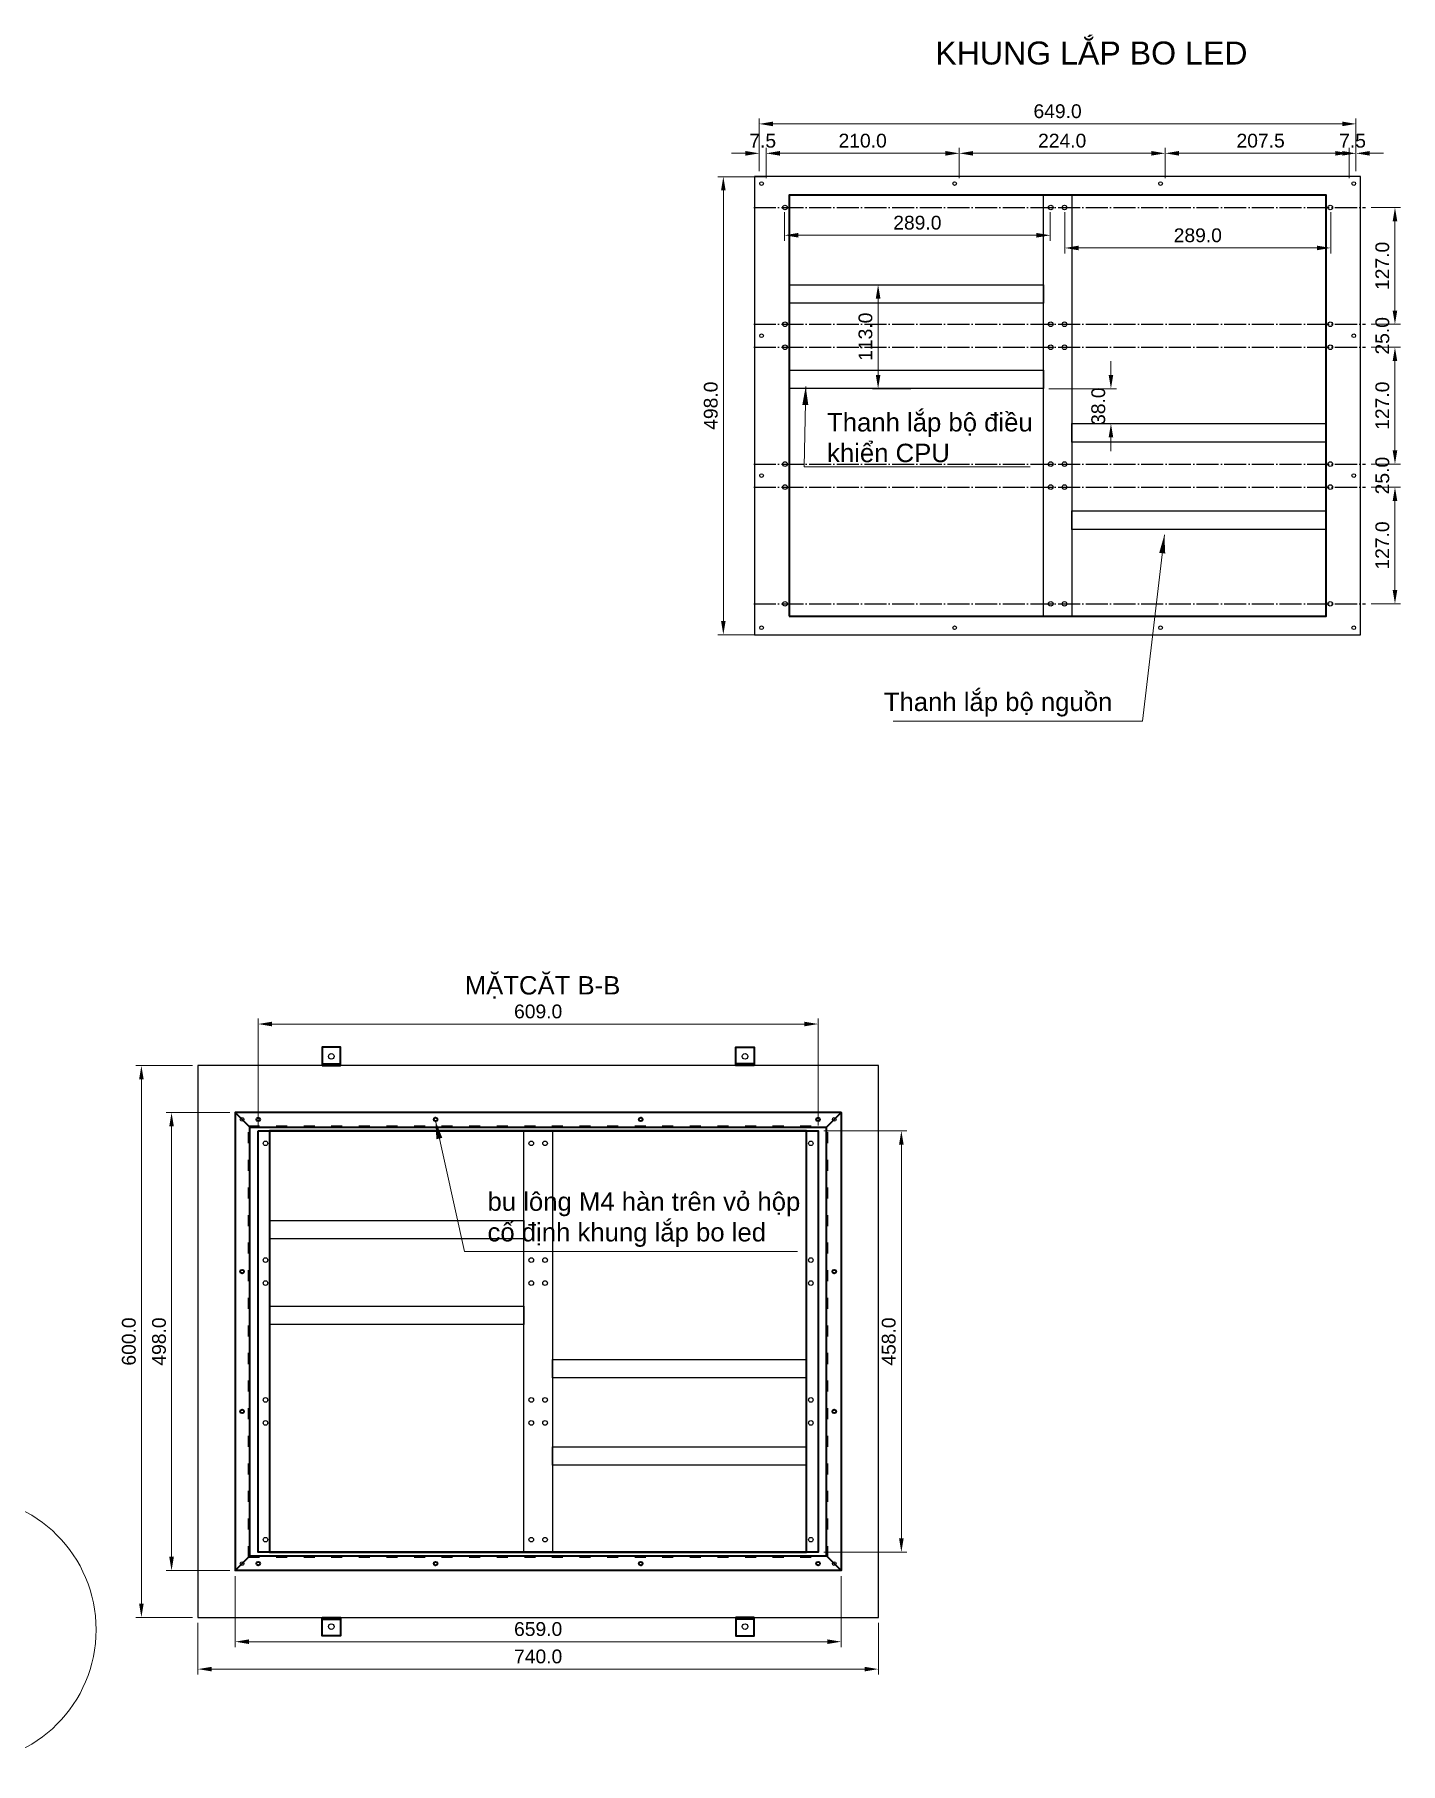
# Model space of a CAD drawing. Header units: inches. Extents: x 274 to 111780, y 464 to 1579898.
# Drawn here: x 52387 to 53873, y 787886 to 789766 of the extents above; entities that cross this region are included whole.
import ezdxf

# ---------------------------------------------------------------- set-up
doc = ezdxf.new("R2010")
doc.units = ezdxf.units.IN
doc.header["$MEASUREMENT"] = 0
doc.header["$PDMODE"] = 35
doc.header["$PDSIZE"] = -3
for name, pattern in [('ACAD_ISO03W100', [30, 12, -18]), ('ACAD_ISO04W100', [30, 24, -3, 0, -3]), ('HIDDEN', [0.375, 0.25, -0.125])]:
    doc.linetypes.add(name, pattern=pattern)
for name, color, linetype in [('C-Pro-Netdut', 5, 'HIDDEN'), ('cutout', 2, 'Continuous'), ('SON', 6, 'Continuous')]:
    doc.layers.add(name, color=color, linetype=linetype)
doc.layers.add('Nep V', color=1, linetype='Continuous', lineweight=35)
doc.layers.add('tbi', color=7, linetype='Continuous', lineweight=20)
doc.styles.add('ARIAL', font='arial.ttf', dxfattribs={"height": 10})
doc.styles.add('Arial1', font='arial.ttf', dxfattribs={"height": 6})
doc.styles.add('Arial3', font='arial.ttf', dxfattribs={"height": 15})
doc.dimstyles.new('bom', dxfattribs={"dimtxt": 10, "dimasz": 8, "dimexe": 5, "dimexo": 5, "dimgap": 5, "dimtad": 1, "dimdec": 1, "dimzin": 0, "dimdsep": 46, "dimtxsty": 'ARIAL', "dimcen": 0.09, "dimclrd": 8, "dimclre": 9, "dimclrt": 5, "dimadec": 0, "dimazin": 0, "dimtfac": 1, "dimtdec": 1, "dimtix": 1, "dimtofl": 0, "dimtmove": 0, "dimatfit": 3, "dimfxl": 1, "dimtolj": 1, "dimtzin": 0, "dimlwd": 0, "dimlwe": 0, "dimarcsym": 0})
doc.dimstyles.new('Copy(5) of bom TL3-1', dxfattribs={"dimtxt": 15, "dimasz": 15, "dimexe": 6, "dimexo": 6, "dimgap": 6, "dimtad": 1, "dimdec": 1, "dimlfac": 0.333333, "dimzin": 0, "dimdsep": 46, "dimtxsty": 'Arial3', "dimcen": 0.09, "dimclrd": 8, "dimclre": 9, "dimclrt": 5, "dimadec": 0, "dimazin": 0, "dimtfac": 1, "dimtdec": 1, "dimtix": 1, "dimtofl": 0, "dimtmove": 0, "dimatfit": 3, "dimfxl": 1, "dimtolj": 1, "dimtzin": 0, "dimlwd": 0, "dimlwe": 0, "dimarcsym": 0})

# ---------------------------------------------------------------- blocks, each defined once
blk = doc.blocks.new('*D387')
at = {"layer": 'Defpoints', "color": 0, "linetype": 'Continuous'}
for p in [(53824.3, 789669.1), (53175.3, 789611.7), (53824.3, 789611.7)]:
    blk.add_point(p, dxfattribs=at)
at = {"layer": 'Nep V', "color": 9, "linetype": 'Continuous', "lineweight": 0}
for p, q in [((53175.3, 789617.7), (53175.3, 789675.1)), ((53824.3, 789617.7), (53824.3, 789675.1))]:
    blk.add_line(p, q, dxfattribs=at)
at = {"layer": 'Nep V', "color": 8, "linetype": 'Continuous', "lineweight": 0}
blk.add_line((53190.3, 789669.1), (53809.3, 789669.1), dxfattribs=at)
at = {"layer": 'Nep V', "color": 8, "linetype": 'Continuous'}
for points in [[(53190.3, 789671.6), (53190.3, 789666.6), (53175.3, 789669.1)], [(53809.3, 789671.6), (53809.3, 789666.6), (53824.3, 789669.1)]]:
    blk.add_solid(points, dxfattribs=at)
at = {"layer": 'Nep V', "color": 5, "linetype": 'Continuous', "insert": (53499.8, 789682.8), "char_height": 15, "attachment_point": 5, "style": 'Arial3'}
blk.add_mtext('\\A1;649.0', dxfattribs=at)
blk = doc.blocks.new('*D388')
at = {"layer": 'Defpoints', "color": 0, "linetype": 'Continuous'}
for p in [(53187.8, 789611.7), (53136.3, 789113.7), (53187.8, 789113.7)]:
    blk.add_point(p, dxfattribs=at)
at = {"layer": 'Nep V', "color": 9, "linetype": 'Continuous', "lineweight": 0}
for p, q in [((53181.8, 789611.7), (53130.3, 789611.7)), ((53181.8, 789113.7), (53130.3, 789113.7))]:
    blk.add_line(p, q, dxfattribs=at)
at = {"layer": 'Nep V', "color": 8, "linetype": 'Continuous', "lineweight": 0}
blk.add_line((53136.3, 789596.7), (53136.3, 789128.7), dxfattribs=at)
at = {"layer": 'Nep V', "color": 8, "linetype": 'Continuous'}
for points in [[(53133.8, 789596.7), (53138.8, 789596.7), (53136.3, 789611.7)], [(53133.8, 789128.7), (53138.8, 789128.7), (53136.3, 789113.7)]]:
    blk.add_solid(points, dxfattribs=at)
at = {"layer": 'Nep V', "color": 5, "linetype": 'Continuous', "insert": (53122.7, 789362.7), "char_height": 15, "attachment_point": 5, "rotation": 90, "style": 'Arial3'}
blk.add_mtext('\\A1;498.0', dxfattribs=at)
blk = doc.blocks.new('khung lap bo led')
at = {"layer": 'cutout', "color": 1, "linetype": 'Continuous'}
for points in [[(-17.5, 0), (641.5, 0), (641.5, 498), (-17.5, 498)], [(327.5, 20), (296.5, 20), (296.5, 478), (327.5, 478)], [(296.5, 380.5), (296.5, 360.5), (20, 360.5), (20, 380.5)], [(296.5, 287.5), (296.5, 267.5), (20, 267.5), (20, 287.5)], [(604, 229.5), (604, 209.5), (327.5, 209.5), (327.5, 229.5)], [(604, 134.5), (604, 114.5), (327.5, 114.5), (327.5, 134.5)]]:
    blk.add_lwpolyline(points, close=True, dxfattribs=at)
at = {"layer": 'cutout', "linetype": 'Continuous'}
for centre, radius in [((-10, 490.5), 2), ((200, 490.5), 2), ((424, 490.5), 2), ((634, 490.5), 2), ((15.5, 464.5), 2.5), ((304.5, 464.5), 2.5), ((319.5, 464.5), 2.5), ((608.5, 464.5), 2.5), ((15.5, 337.5), 2.5), ((304.5, 337.5), 2.5), ((319.5, 337.5), 2.5), ((608.5, 337.5), 2.5), ((-10, 325), 2), ((634, 325), 2), ((15.5, 312.5), 2.5), ((304.5, 312.5), 2.5), ((319.5, 312.5), 2.5), ((608.5, 312.5), 2.5), ((15.5, 185.5), 2.5), ((304.5, 185.5), 2.5), ((319.5, 185.5), 2.5), ((608.5, 185.5), 2.5), ((-10, 173), 2), ((634, 173), 2), ((15.5, 160.5), 2.5), ((304.5, 160.5), 2.5), ((319.5, 160.5), 2.5), ((608.5, 160.5), 2.5), ((15.5, 33.5), 2.5), ((304.5, 33.5), 2.5), ((319.5, 33.5), 2.5), ((608.5, 33.5), 2.5), ((-10, 7.5), 2), ((200, 7.5), 2), ((424, 7.5), 2), ((634, 7.5), 2)]:
    blk.add_circle(centre, radius, dxfattribs=at)
at = {"layer": 'Nep V', "linetype": 'Continuous'}
blk.add_lwpolyline([(20, 20), (604, 20), (604, 478), (20, 478)], close=True, dxfattribs=at)
blk = doc.blocks.new('*D392')
at = {"layer": 'Defpoints', "color": 0, "linetype": 'Continuous'}
for p in [(52564.9, 788045.2), (53304.9, 788045.2), (52564.9, 787989)]:
    blk.add_point(p, dxfattribs=at)
at = {"layer": 'Nep V', "color": 9, "linetype": 'Continuous', "lineweight": 0}
for p, q in [((52564.9, 788039.2), (52564.9, 787983)), ((53304.9, 788039.2), (53304.9, 787983))]:
    blk.add_line(p, q, dxfattribs=at)
at = {"layer": 'Nep V', "color": 8, "linetype": 'Continuous', "lineweight": 0}
blk.add_line((53289.9, 787989), (52579.9, 787989), dxfattribs=at)
at = {"layer": 'Nep V', "color": 8, "linetype": 'Continuous'}
for points in [[(52579.9, 787991.5), (52579.9, 787986.5), (52564.9, 787989)], [(53289.9, 787991.5), (53289.9, 787986.5), (53304.9, 787989)]]:
    blk.add_solid(points, dxfattribs=at)
at = {"layer": 'Nep V', "color": 5, "linetype": 'Continuous', "insert": (52934.9, 788002.7), "char_height": 15, "attachment_point": 5, "style": 'Arial3'}
blk.add_mtext('\\A1;740.0', dxfattribs=at)
blk = doc.blocks.new('*D393')
at = {"layer": 'Defpoints', "color": 0, "linetype": 'Continuous'}
for p in [(52605.4, 788594.2), (52536.2, 788096.2), (52605.4, 788096.2)]:
    blk.add_point(p, dxfattribs=at)
at = {"layer": 'Nep V', "color": 9, "linetype": 'Continuous', "lineweight": 0}
for p, q in [((52599.4, 788594.2), (52530.2, 788594.2)), ((52599.4, 788096.2), (52530.2, 788096.2))]:
    blk.add_line(p, q, dxfattribs=at)
at = {"layer": 'Nep V', "color": 8, "linetype": 'Continuous', "lineweight": 0}
blk.add_line((52536.2, 788579.2), (52536.2, 788111.2), dxfattribs=at)
at = {"layer": 'Nep V', "color": 8, "linetype": 'Continuous'}
for points in [[(52533.7, 788579.2), (52538.7, 788579.2), (52536.2, 788594.2)], [(52533.7, 788111.2), (52538.7, 788111.2), (52536.2, 788096.2)]]:
    blk.add_solid(points, dxfattribs=at)
at = {"layer": 'Nep V', "color": 5, "linetype": 'Continuous', "insert": (52522.6, 788345.2), "char_height": 15, "attachment_point": 5, "rotation": 90, "style": 'Arial3'}
blk.add_mtext('\\A1;498.0', dxfattribs=at)
blk = doc.blocks.new('*D394')
at = {"layer": 'Defpoints', "color": 0, "linetype": 'Continuous'}
for p in [(52503.4, 788645.2), (52564.9, 788645.2), (52564.9, 788045.2)]:
    blk.add_point(p, dxfattribs=at)
at = {"layer": 'Nep V', "color": 9, "linetype": 'Continuous', "lineweight": 0}
for p, q in [((52558.9, 788645.2), (52497.4, 788645.2)), ((52558.9, 788045.2), (52497.4, 788045.2))]:
    blk.add_line(p, q, dxfattribs=at)
at = {"layer": 'Nep V', "color": 8, "linetype": 'Continuous', "lineweight": 0}
blk.add_line((52503.4, 788060.2), (52503.4, 788630.2), dxfattribs=at)
at = {"layer": 'Nep V', "color": 8, "linetype": 'Continuous'}
for points in [[(52500.9, 788630.2), (52505.9, 788630.2), (52503.4, 788645.2)], [(52500.9, 788060.2), (52505.9, 788060.2), (52503.4, 788045.2)]]:
    blk.add_solid(points, dxfattribs=at)
at = {"layer": 'Nep V', "color": 5, "linetype": 'Continuous', "insert": (52489.8, 788345.2), "char_height": 15, "attachment_point": 5, "rotation": 90, "style": 'Arial3'}
blk.add_mtext('\\A1;600.0', dxfattribs=at)
blk = doc.blocks.new('*D396')
at = {"layer": 'Defpoints', "color": 0, "linetype": 'Continuous'}
for p in [(53239.4, 788690.4), (52630.4, 788574.2), (53239.4, 788574.2)]:
    blk.add_point(p, dxfattribs=at)
at = {"layer": 'Nep V', "color": 9, "linetype": 'Continuous', "lineweight": 0}
for p, q in [((52630.4, 788580.2), (52630.4, 788696.4)), ((53239.4, 788580.2), (53239.4, 788696.4))]:
    blk.add_line(p, q, dxfattribs=at)
at = {"layer": 'Nep V', "color": 8, "linetype": 'Continuous', "lineweight": 0}
blk.add_line((52645.4, 788690.4), (53224.4, 788690.4), dxfattribs=at)
at = {"layer": 'Nep V', "color": 8, "linetype": 'Continuous'}
for points in [[(52645.4, 788692.9), (52645.4, 788687.9), (52630.4, 788690.4)], [(53224.4, 788692.9), (53224.4, 788687.9), (53239.4, 788690.4)]]:
    blk.add_solid(points, dxfattribs=at)
at = {"layer": 'Nep V', "color": 5, "linetype": 'Continuous', "insert": (52934.9, 788704), "char_height": 15, "attachment_point": 5, "style": 'Arial3'}
blk.add_mtext('\\A1;609.0', dxfattribs=at)
blk = doc.blocks.new('*D409')
at = {"layer": 'Defpoints', "color": 0, "linetype": 'Continuous'}
for p in [(52605.4, 788096.2), (53264.4, 788096.2), (53264.4, 788018.8)]:
    blk.add_point(p, dxfattribs=at)
at = {"layer": 'Nep V', "color": 9, "linetype": 'Continuous', "lineweight": 0}
for p, q in [((52605.4, 788090.2), (52605.4, 788012.8)), ((53264.4, 788090.2), (53264.4, 788012.8))]:
    blk.add_line(p, q, dxfattribs=at)
at = {"layer": 'Nep V', "color": 8, "linetype": 'Continuous', "lineweight": 0}
blk.add_line((52620.4, 788018.8), (53249.4, 788018.8), dxfattribs=at)
at = {"layer": 'Nep V', "color": 8, "linetype": 'Continuous'}
for points in [[(52620.4, 788021.3), (52620.4, 788016.3), (52605.4, 788018.8)], [(53249.4, 788021.3), (53249.4, 788016.3), (53264.4, 788018.8)]]:
    blk.add_solid(points, dxfattribs=at)
at = {"layer": 'Nep V', "color": 5, "linetype": 'Continuous', "insert": (52934.9, 788032.5), "char_height": 15, "attachment_point": 5, "style": 'Arial3'}
blk.add_mtext('\\A1;659.0', dxfattribs=at)
blk = doc.blocks.new('*D417')
at = {"layer": 'Defpoints', "color": 0, "linetype": 'Continuous'}
for p in [(53182.8, 789637.1), (53175.3, 789611.7), (53182.8, 789604.2)]:
    blk.add_point(p, dxfattribs=at)
at = {"layer": 'Nep V', "color": 8, "linetype": 'Continuous', "lineweight": 0}
for p, q in [((53160.3, 789637.1), (53145.3, 789637.1)), ((53197.8, 789637.1), (53212.8, 789637.1))]:
    blk.add_line(p, q, dxfattribs=at)
at = {"layer": 'Nep V', "color": 9, "linetype": 'Continuous', "lineweight": 0}
for p, q in [((53175.3, 789617.7), (53175.3, 789643.1)), ((53182.8, 789610.2), (53182.8, 789643.1))]:
    blk.add_line(p, q, dxfattribs=at)
at = {"layer": 'Nep V', "color": 8, "linetype": 'Continuous'}
for points in [[(53160.3, 789639.6), (53160.3, 789634.6), (53175.3, 789637.1)], [(53197.8, 789639.6), (53197.8, 789634.6), (53182.8, 789637.1)]]:
    blk.add_solid(points, dxfattribs=at)
at = {"layer": 'Nep V', "color": 5, "linetype": 'Continuous', "insert": (53179.1, 789650.7), "char_height": 15, "attachment_point": 5, "style": 'Arial3'}
blk.add_mtext('\\A1;7.5', dxfattribs=at)
blk = doc.blocks.new('*D418')
at = {"layer": 'Defpoints', "color": 0, "linetype": 'Continuous'}
for p in [(53392.8, 789637.1), (53182.8, 789604.2), (53392.8, 789604.2)]:
    blk.add_point(p, dxfattribs=at)
at = {"layer": 'Nep V', "color": 9, "linetype": 'Continuous', "lineweight": 0}
for p, q in [((53182.8, 789610.2), (53182.8, 789643.1)), ((53392.8, 789610.2), (53392.8, 789643.1))]:
    blk.add_line(p, q, dxfattribs=at)
at = {"layer": 'Nep V', "color": 8, "linetype": 'Continuous', "lineweight": 0}
blk.add_line((53197.8, 789637.1), (53377.8, 789637.1), dxfattribs=at)
at = {"layer": 'Nep V', "color": 8, "linetype": 'Continuous'}
for points in [[(53197.8, 789639.6), (53197.8, 789634.6), (53182.8, 789637.1)], [(53377.8, 789639.6), (53377.8, 789634.6), (53392.8, 789637.1)]]:
    blk.add_solid(points, dxfattribs=at)
at = {"layer": 'Nep V', "color": 5, "linetype": 'Continuous', "insert": (53287.8, 789650.8), "char_height": 15, "attachment_point": 5, "style": 'Arial3'}
blk.add_mtext('\\A1;210.0', dxfattribs=at)
blk = doc.blocks.new('*D419')
at = {"layer": 'Defpoints', "color": 0, "linetype": 'Continuous'}
for p in [(53616.8, 789637.1), (53392.8, 789604.2), (53616.8, 789604.2)]:
    blk.add_point(p, dxfattribs=at)
at = {"layer": 'Nep V', "color": 9, "linetype": 'Continuous', "lineweight": 0}
for p, q in [((53392.8, 789610.2), (53392.8, 789643.1)), ((53616.8, 789610.2), (53616.8, 789643.1))]:
    blk.add_line(p, q, dxfattribs=at)
at = {"layer": 'Nep V', "color": 8, "linetype": 'Continuous', "lineweight": 0}
blk.add_line((53407.8, 789637.1), (53601.8, 789637.1), dxfattribs=at)
at = {"layer": 'Nep V', "color": 8, "linetype": 'Continuous'}
for points in [[(53407.8, 789639.6), (53407.8, 789634.6), (53392.8, 789637.1)], [(53601.8, 789639.6), (53601.8, 789634.6), (53616.8, 789637.1)]]:
    blk.add_solid(points, dxfattribs=at)
at = {"layer": 'Nep V', "color": 5, "linetype": 'Continuous', "insert": (53504.8, 789650.8), "char_height": 15, "attachment_point": 5, "style": 'Arial3'}
blk.add_mtext('\\A1;224.0', dxfattribs=at)
blk = doc.blocks.new('*D420')
at = {"layer": 'Defpoints', "color": 0, "linetype": 'Continuous'}
for p in [(53824.3, 789637.1), (53824.3, 789611.7), (53616.8, 789604.2)]:
    blk.add_point(p, dxfattribs=at)
at = {"layer": 'Nep V', "color": 9, "linetype": 'Continuous', "lineweight": 0}
for p, q in [((53616.8, 789610.2), (53616.8, 789643.1)), ((53824.3, 789617.7), (53824.3, 789643.1))]:
    blk.add_line(p, q, dxfattribs=at)
at = {"layer": 'Nep V', "color": 8, "linetype": 'Continuous', "lineweight": 0}
blk.add_line((53631.8, 789637.1), (53809.3, 789637.1), dxfattribs=at)
at = {"layer": 'Nep V', "color": 8, "linetype": 'Continuous'}
for points in [[(53631.8, 789639.6), (53631.8, 789634.6), (53616.8, 789637.1)], [(53809.3, 789639.6), (53809.3, 789634.6), (53824.3, 789637.1)]]:
    blk.add_solid(points, dxfattribs=at)
at = {"layer": 'Nep V', "color": 5, "linetype": 'Continuous', "insert": (53720.6, 789650.8), "char_height": 15, "attachment_point": 5, "style": 'Arial3'}
blk.add_mtext('\\A1;207.5', dxfattribs=at)
blk = doc.blocks.new('*D421')
at = {"layer": 'Defpoints', "color": 0, "linetype": 'Continuous'}
for p in [(53824.3, 789637.1), (53824.3, 789611.7), (53816.8, 789604.2)]:
    blk.add_point(p, dxfattribs=at)
at = {"layer": 'Nep V', "color": 8, "linetype": 'Continuous', "lineweight": 0}
for p, q in [((53801.8, 789637.1), (53786.8, 789637.1)), ((53839.3, 789637.1), (53854.3, 789637.1))]:
    blk.add_line(p, q, dxfattribs=at)
at = {"layer": 'Nep V', "color": 9, "linetype": 'Continuous', "lineweight": 0}
for p, q in [((53816.8, 789610.2), (53816.8, 789643.1)), ((53824.3, 789617.7), (53824.3, 789643.1))]:
    blk.add_line(p, q, dxfattribs=at)
at = {"layer": 'Nep V', "color": 8, "linetype": 'Continuous'}
for points in [[(53801.8, 789639.6), (53801.8, 789634.6), (53816.8, 789637.1)], [(53839.3, 789639.6), (53839.3, 789634.6), (53824.3, 789637.1)]]:
    blk.add_solid(points, dxfattribs=at)
at = {"layer": 'Nep V', "color": 5, "linetype": 'Continuous', "insert": (53820.6, 789650.7), "char_height": 15, "attachment_point": 5, "style": 'Arial3'}
blk.add_mtext('\\A1;7.5', dxfattribs=at)
blk = doc.blocks.new('*D422')
at = {"layer": 'Defpoints', "color": 0, "linetype": 'Continuous'}
for p in [(53239.4, 788574.2), (53239.4, 788116.2), (53329.9, 788116.2)]:
    blk.add_point(p, dxfattribs=at)
at = {"layer": 'Nep V', "color": 9, "linetype": 'Continuous', "lineweight": 0}
for p, q in [((53245.4, 788574.2), (53335.9, 788574.2)), ((53245.4, 788116.2), (53335.9, 788116.2))]:
    blk.add_line(p, q, dxfattribs=at)
at = {"layer": 'Nep V', "color": 8, "linetype": 'Continuous', "lineweight": 0}
blk.add_line((53329.9, 788559.2), (53329.9, 788131.2), dxfattribs=at)
at = {"layer": 'Nep V', "color": 8, "linetype": 'Continuous'}
for points in [[(53327.4, 788559.2), (53332.4, 788559.2), (53329.9, 788574.2)], [(53327.4, 788131.2), (53332.4, 788131.2), (53329.9, 788116.2)]]:
    blk.add_solid(points, dxfattribs=at)
at = {"layer": 'Nep V', "color": 5, "linetype": 'Continuous', "insert": (53316.2, 788345.2), "char_height": 15, "attachment_point": 5, "rotation": 90, "style": 'Arial3'}
blk.add_mtext('\\A1;458.0', dxfattribs=at)
blk = doc.blocks.new('*D443')
at = {"layer": 'Defpoints', "color": 0, "linetype": 'Continuous'}
for p in [(53507.8, 789579.2), (53796.8, 789579.2), (53796.8, 789534.2)]:
    blk.add_point(p, dxfattribs=at)
at = {"layer": 'Nep V', "color": 9, "linetype": 'Continuous', "lineweight": 0}
for p, q in [((53507.8, 789573.2), (53507.8, 789528.2)), ((53796.8, 789573.2), (53796.8, 789528.2))]:
    blk.add_line(p, q, dxfattribs=at)
at = {"layer": 'Nep V', "color": 8, "linetype": 'Continuous', "lineweight": 0}
blk.add_line((53522.8, 789534.2), (53781.8, 789534.2), dxfattribs=at)
at = {"layer": 'Nep V', "color": 8, "linetype": 'Continuous'}
for points in [[(53522.8, 789536.7), (53522.8, 789531.7), (53507.8, 789534.2)], [(53781.8, 789536.7), (53781.8, 789531.7), (53796.8, 789534.2)]]:
    blk.add_solid(points, dxfattribs=at)
at = {"layer": 'Nep V', "color": 5, "linetype": 'Continuous', "insert": (53652.3, 789547.9), "char_height": 15, "attachment_point": 5, "style": 'Arial3'}
blk.add_mtext('\\A1;289.0', dxfattribs=at)
blk = doc.blocks.new('*D444')
at = {"layer": 'Defpoints', "color": 0, "linetype": 'Continuous'}
for p in [(53202.8, 789579.2), (53491.8, 789579.2), (53491.8, 789548)]:
    blk.add_point(p, dxfattribs=at)
at = {"layer": 'Nep V', "color": 9, "linetype": 'Continuous', "lineweight": 0}
for p, q in [((53202.8, 789573.2), (53202.8, 789542)), ((53491.8, 789573.2), (53491.8, 789542))]:
    blk.add_line(p, q, dxfattribs=at)
at = {"layer": 'Nep V', "color": 8, "linetype": 'Continuous', "lineweight": 0}
blk.add_line((53217.8, 789548), (53476.8, 789548), dxfattribs=at)
at = {"layer": 'Nep V', "color": 8, "linetype": 'Continuous'}
for points in [[(53217.8, 789550.5), (53217.8, 789545.5), (53202.8, 789548)], [(53476.8, 789550.5), (53476.8, 789545.5), (53491.8, 789548)]]:
    blk.add_solid(points, dxfattribs=at)
at = {"layer": 'Nep V', "color": 5, "linetype": 'Continuous', "insert": (53347.3, 789561.6), "char_height": 15, "attachment_point": 5, "style": 'Arial3'}
blk.add_mtext('\\A1;289.0', dxfattribs=at)
blk = doc.blocks.new('*D447')
at = {"layer": 'Defpoints', "color": 0, "linetype": 'Continuous'}
for p in [(53834.8, 789578.2), (53834.8, 789451.2), (53866.7, 789451.2)]:
    blk.add_point(p, dxfattribs=at)
at = {"layer": 'Nep V', "color": 9, "linetype": 'Continuous', "lineweight": 0}
for p, q in [((53840.8, 789578.2), (53872.7, 789578.2)), ((53840.8, 789451.2), (53872.7, 789451.2))]:
    blk.add_line(p, q, dxfattribs=at)
at = {"layer": 'Nep V', "color": 8, "linetype": 'Continuous', "lineweight": 0}
blk.add_line((53866.7, 789563.2), (53866.7, 789466.2), dxfattribs=at)
at = {"layer": 'Nep V', "color": 8, "linetype": 'Continuous'}
for points in [[(53864.2, 789563.2), (53869.2, 789563.2), (53866.7, 789578.2)], [(53864.2, 789466.2), (53869.2, 789466.2), (53866.7, 789451.2)]]:
    blk.add_solid(points, dxfattribs=at)
at = {"layer": 'Nep V', "color": 5, "linetype": 'Continuous', "insert": (53853, 789514.7), "char_height": 15, "attachment_point": 5, "rotation": 90, "style": 'Arial3'}
blk.add_mtext('\\A1;127.0', dxfattribs=at)
blk = doc.blocks.new('*D448')
at = {"layer": 'Defpoints', "color": 0, "linetype": 'Continuous'}
for p in [(53834.8, 789451.2), (53834.8, 789426.2), (53866.7, 789426.2)]:
    blk.add_point(p, dxfattribs=at)
at = {"layer": 'Nep V', "color": 8, "linetype": 'Continuous', "lineweight": 0}
for p, q in [((53866.7, 789466.2), (53866.7, 789481.2)), ((53866.7, 789411.2), (53866.7, 789396.2))]:
    blk.add_line(p, q, dxfattribs=at)
at = {"layer": 'Nep V', "color": 9, "linetype": 'Continuous', "lineweight": 0}
for p, q in [((53840.8, 789451.2), (53872.7, 789451.2)), ((53840.8, 789426.2), (53872.7, 789426.2))]:
    blk.add_line(p, q, dxfattribs=at)
at = {"layer": 'Nep V', "color": 8, "linetype": 'Continuous'}
for points in [[(53864.2, 789466.2), (53869.2, 789466.2), (53866.7, 789451.2)], [(53864.2, 789411.2), (53869.2, 789411.2), (53866.7, 789426.2)]]:
    blk.add_solid(points, dxfattribs=at)
at = {"layer": 'Nep V', "color": 5, "linetype": 'Continuous', "insert": (53853, 789438.7), "char_height": 15, "attachment_point": 5, "rotation": 90, "style": 'Arial3'}
blk.add_mtext('\\A1;25.0', dxfattribs=at)
blk = doc.blocks.new('*D449')
at = {"layer": 'Defpoints', "color": 0, "linetype": 'Continuous'}
for p in [(53834.8, 789426.2), (53834.8, 789299.2), (53866.7, 789299.2)]:
    blk.add_point(p, dxfattribs=at)
at = {"layer": 'Nep V', "color": 9, "linetype": 'Continuous', "lineweight": 0}
for p, q in [((53840.8, 789426.2), (53872.7, 789426.2)), ((53840.8, 789299.2), (53872.7, 789299.2))]:
    blk.add_line(p, q, dxfattribs=at)
at = {"layer": 'Nep V', "color": 8, "linetype": 'Continuous', "lineweight": 0}
blk.add_line((53866.7, 789411.2), (53866.7, 789314.2), dxfattribs=at)
at = {"layer": 'Nep V', "color": 8, "linetype": 'Continuous'}
for points in [[(53864.2, 789411.2), (53869.2, 789411.2), (53866.7, 789426.2)], [(53864.2, 789314.2), (53869.2, 789314.2), (53866.7, 789299.2)]]:
    blk.add_solid(points, dxfattribs=at)
at = {"layer": 'Nep V', "color": 5, "linetype": 'Continuous', "insert": (53853, 789362.7), "char_height": 15, "attachment_point": 5, "rotation": 90, "style": 'Arial3'}
blk.add_mtext('\\A1;127.0', dxfattribs=at)
blk = doc.blocks.new('*D450')
at = {"layer": 'Defpoints', "color": 0, "linetype": 'Continuous'}
for p in [(53834.8, 789299.2), (53834.8, 789274.2), (53866.7, 789274.2)]:
    blk.add_point(p, dxfattribs=at)
at = {"layer": 'Nep V', "color": 8, "linetype": 'Continuous', "lineweight": 0}
for p, q in [((53866.7, 789314.2), (53866.7, 789329.2)), ((53866.7, 789259.2), (53866.7, 789244.2))]:
    blk.add_line(p, q, dxfattribs=at)
at = {"layer": 'Nep V', "color": 9, "linetype": 'Continuous', "lineweight": 0}
for p, q in [((53840.8, 789299.2), (53872.7, 789299.2)), ((53840.8, 789274.2), (53872.7, 789274.2))]:
    blk.add_line(p, q, dxfattribs=at)
at = {"layer": 'Nep V', "color": 8, "linetype": 'Continuous'}
for points in [[(53864.2, 789314.2), (53869.2, 789314.2), (53866.7, 789299.2)], [(53864.2, 789259.2), (53869.2, 789259.2), (53866.7, 789274.2)]]:
    blk.add_solid(points, dxfattribs=at)
at = {"layer": 'Nep V', "color": 5, "linetype": 'Continuous', "insert": (53853, 789286.7), "char_height": 15, "attachment_point": 5, "rotation": 90, "style": 'Arial3'}
blk.add_mtext('\\A1;25.0', dxfattribs=at)
blk = doc.blocks.new('*D451')
at = {"layer": 'Defpoints', "color": 0, "linetype": 'Continuous'}
for p in [(53834.8, 789274.2), (53834.8, 789147.2), (53866.7, 789147.2)]:
    blk.add_point(p, dxfattribs=at)
at = {"layer": 'Nep V', "color": 9, "linetype": 'Continuous', "lineweight": 0}
for p, q in [((53840.8, 789274.2), (53872.7, 789274.2)), ((53840.8, 789147.2), (53872.7, 789147.2))]:
    blk.add_line(p, q, dxfattribs=at)
at = {"layer": 'Nep V', "color": 8, "linetype": 'Continuous', "lineweight": 0}
blk.add_line((53866.7, 789259.2), (53866.7, 789162.2), dxfattribs=at)
at = {"layer": 'Nep V', "color": 8, "linetype": 'Continuous'}
for points in [[(53864.2, 789259.2), (53869.2, 789259.2), (53866.7, 789274.2)], [(53864.2, 789162.2), (53869.2, 789162.2), (53866.7, 789147.2)]]:
    blk.add_solid(points, dxfattribs=at)
at = {"layer": 'Nep V', "color": 5, "linetype": 'Continuous', "insert": (53853, 789210.7), "char_height": 15, "attachment_point": 5, "rotation": 90, "style": 'Arial3'}
blk.add_mtext('\\A1;127.0', dxfattribs=at)
blk = doc.blocks.new('*D452')
at = {"layer": 'Defpoints', "color": 0, "linetype": 'Continuous'}
for p in [(53346.1, 789494.2), (53304.6, 789381.2), (53346.1, 789381.2)]:
    blk.add_point(p, dxfattribs=at)
at = {"layer": 'Nep V', "color": 9, "linetype": 'Continuous', "lineweight": 0}
for p, q in [((53340.1, 789494.2), (53298.6, 789494.2)), ((53340.1, 789381.2), (53298.6, 789381.2))]:
    blk.add_line(p, q, dxfattribs=at)
at = {"layer": 'Nep V', "color": 8, "linetype": 'Continuous', "lineweight": 0}
blk.add_line((53304.6, 789479.2), (53304.6, 789396.2), dxfattribs=at)
at = {"layer": 'Nep V', "color": 8, "linetype": 'Continuous'}
for points in [[(53302.1, 789479.2), (53307.1, 789479.2), (53304.6, 789494.2)], [(53302.1, 789396.2), (53307.1, 789396.2), (53304.6, 789381.2)]]:
    blk.add_solid(points, dxfattribs=at)
at = {"layer": 'Nep V', "color": 5, "linetype": 'Continuous', "insert": (53290.9, 789437.7), "char_height": 15, "attachment_point": 5, "rotation": 90, "style": 'Arial3'}
blk.add_mtext('\\A1;113.0', dxfattribs=at)
blk = doc.blocks.new('*D455')
at = {"layer": 'Defpoints', "color": 0, "linetype": 'Continuous'}
for p in [(53484.3, 789381.2), (53557.8, 789381.2), (53515.3, 789343.2)]:
    blk.add_point(p, dxfattribs=at)
at = {"layer": 'Nep V', "color": 8, "linetype": 'Continuous', "lineweight": 0}
for p, q in [((53557.8, 789396.2), (53557.8, 789411.2)), ((53557.8, 789328.2), (53557.8, 789313.2))]:
    blk.add_line(p, q, dxfattribs=at)
at = {"layer": 'Nep V', "color": 9, "linetype": 'Continuous', "lineweight": 0}
for p, q in [((53490.3, 789381.2), (53563.8, 789381.2)), ((53521.3, 789343.2), (53563.8, 789343.2))]:
    blk.add_line(p, q, dxfattribs=at)
at = {"layer": 'Nep V', "color": 8, "linetype": 'Continuous'}
for points in [[(53555.3, 789396.2), (53560.3, 789396.2), (53557.8, 789381.2)], [(53555.3, 789328.2), (53560.3, 789328.2), (53557.8, 789343.2)]]:
    blk.add_solid(points, dxfattribs=at)
at = {"layer": 'Nep V', "color": 5, "linetype": 'Continuous', "insert": (53544.1, 789362.2), "char_height": 15, "attachment_point": 5, "rotation": 90, "style": 'Arial3'}
blk.add_mtext('\\A1;38.0', dxfattribs=at)

msp = doc.modelspace()

# ---------------------------------------------------------------- linework, layer by layer
at = {"layer": 'C-Pro-Netdut', "linetype": 'ACAD_ISO03W100'}
for p, q in [((52619.9, 788579.72), (53249.9, 788579.72)), ((52619.9, 788110.72), (52619.9, 788579.72)), ((53249.9, 788110.72), (53249.9, 788579.72)), ((52619.9, 788110.72), (53249.9, 788110.72))]:
    msp.add_line(p, q, dxfattribs=at)
at = {"layer": 'cutout', "color": 1, "linetype": 'Continuous'}
msp.add_lwpolyline([(52564.9, 788045.22), (53304.9, 788045.22), (53304.9, 788645.22), (52564.9, 788645.22)], close=True, dxfattribs=at)
at = {"layer": 'cutout', "linetype": 'Continuous'}
for centre in [(52709.9, 788655.22), (53159.9, 788655.22), (52709.9, 788035.22), (53159.9, 788035.22)]:
    msp.add_circle(centre, 3, dxfattribs=at)
at = {"layer": 'Nep V', "linetype": 'Continuous'}
for p, q in [((52699.9, 788647.22), (52719.9, 788647.22)), ((53169.9, 788647.22), (53149.9, 788647.22)), ((52699.9, 788043.22), (52719.9, 788043.22)), ((53169.9, 788043.22), (53149.9, 788043.22))]:
    msp.add_line(p, q, dxfattribs=at)
for points in [[(52699.9, 788645.22), (52719.9, 788645.22), (52719.9, 788665.22), (52699.9, 788665.22)], [(53169.9, 788645.22), (53149.9, 788645.22), (53149.9, 788665.22), (53169.9, 788665.22)], [(52621.4, 788578.22), (53248.4, 788578.22), (53264.4, 788594.22), (52605.4, 788594.22)], [(52621.4, 788112.22), (52621.4, 788578.22), (52605.4, 788594.22), (52605.4, 788096.22)], [(53248.4, 788112.22), (53248.4, 788578.22), (53264.4, 788594.22), (53264.4, 788096.22)], [(52630.4, 788574.22), (53239.4, 788574.22), (53239.4, 788116.22), (52630.4, 788116.22)], [(52630.4, 788574.22), (53239.4, 788574.22), (53239.4, 788116.22), (52630.4, 788116.22)], [(52699.9, 788045.22), (52719.9, 788045.22), (52719.9, 788025.22), (52699.9, 788025.22)], [(53169.9, 788045.22), (53149.9, 788045.22), (53149.9, 788025.22), (53169.9, 788025.22)]]:
    msp.add_lwpolyline(points, close=True, dxfattribs=at)
at = {"layer": 'Nep V', "linetype": 'Continuous', "elevation": 0}
msp.add_lwpolyline([(52621.4, 788112.22), (53248.4, 788112.22), (53264.4, 788096.22), (52605.4, 788096.22)], close=True, dxfattribs=at)
at = {"layer": 'Nep V', "linetype": 'Continuous'}
for centre in [(52630.4, 788586.72), (52823.4, 788586.72), (53046.4, 788586.72), (53239.4, 788586.72), (52612.9, 788421.22), (53256.9, 788421.22), (52612.9, 788269.22), (53256.9, 788269.22), (52630.4, 788103.72), (52823.4, 788103.72), (53046.4, 788103.72), (53239.4, 788103.72)]:
    msp.add_circle(centre, 2, dxfattribs=at)
at = {"layer": 'SON', "linetype": 'ACAD_ISO04W100'}
for p, q in [((53169.32, 789578.23), (53834.83, 789578.23)), ((53169.32, 789451.23), (53834.83, 789451.23)), ((53169.32, 789426.23), (53834.83, 789426.23)), ((53169.32, 789299.23), (53834.83, 789299.23)), ((53169.32, 789274.23), (53834.83, 789274.23)), ((53169.32, 789147.23), (53834.83, 789147.23))]:
    msp.add_line(p, q, dxfattribs=at)
at = {"layer": 'tbi', "linetype": 'Continuous'}
msp.add_circle((52308.76, 788031.9), 145.43, dxfattribs=at)

# ---------------------------------------------------------------- block references
at = {"layer": 'Nep V', "linetype": 'Continuous'}
for p in [(53187.83, 789113.73), (52622.9, 788096.22)]:
    msp.add_blockref('khung lap bo led', p, dxfattribs=at)

# ---------------------------------------------------------------- texts
at = {"layer": 'Nep V', "linetype": 'Continuous', "attachment_point": 1, "style": 'Arial1'}
for s, insert, char_height, width in [('KHUNG LẮP BO LED', (53366.71, 789758.66), 25, 368.9359), ('\\pi255.18;MẶTCĂT B-B', (52599.9, 788742.51), 20, 676)]:
    msp.add_mtext(s, dxfattribs=dict(at, insert=insert, char_height=char_height, width=width))
at = {"layer": 'tbi', "color": 5, "linetype": 'Continuous', "char_height": 20, "style": 'ARIAL'}
for s, insert, attachment_point in [('Thanh lắp bộ điều\\Pkhiển CPU', (53249.08, 789301.07, 2), 7), ('Thanh lắp bộ nguồn', (53559.35, 789024.7, 2), 9), ('bu lông M4 hàn trên vỏ hộp\\Pcố định khung lắp bo led', (52879.83, 788448, 2), 7)]:
    msp.add_mtext(s, dxfattribs=dict(at, insert=insert, attachment_point=attachment_point))

# ---------------------------------------------------------------- dimensions: what is measured, and where the dimension line sits
at = {"layer": 'Nep V', "linetype": 'Continuous'}
for base, p1, p2, override, picture, middle in [((53824.33, 789669.14), (53175.33, 789611.73), (53824.33, 789611.73), {"dimlfac": 1}, '*D387', (53499.83, 789682.8)), ((53182.83, 789637.1), (53175.33, 789611.73), (53182.83, 789604.23), {"dimlfac": 1}, '*D417', (53179.08, 789650.73)), ((53392.83, 789637.1), (53182.83, 789604.23), (53392.83, 789604.23), {"dimlfac": 1, "dimtmove": 1}, '*D418', (53287.83, 789650.76)), ((53616.83, 789637.1), (53392.83, 789604.23), (53616.83, 789604.23), {"dimlfac": 1, "dimtmove": 1}, '*D419', (53504.83, 789650.76)), ((53824.33, 789637.1), (53616.83, 789604.23), (53824.33, 789611.73), {"dimlfac": 1, "dimtmove": 1}, '*D420', (53720.58, 789650.76)), ((53824.33, 789637.1), (53816.83, 789604.23), (53824.33, 789611.73), {"dimlfac": 1, "dimtmove": 1}, '*D421', (53820.58, 789650.73)), ((53491.83, 789547.96), (53202.83, 789579.23), (53491.83, 789579.23), {"dimlfac": 1}, '*D444', (53347.33, 789561.62)), ((53796.83, 789534.24), (53507.83, 789579.23), (53796.83, 789579.23), {"dimlfac": 1}, '*D443', (53652.33, 789547.9)), ((53239.4, 788690.37), (52630.4, 788574.22), (53239.4, 788574.22), {"dimlfac": 1}, '*D396', (52934.9, 788704.03)), ((53264.4, 788018.82), (52605.4, 788096.22), (53264.4, 788096.22), {"dimlfac": 1}, '*D409', (52934.9, 788032.47)), ((52564.9, 787988.99), (53304.9, 788045.22), (52564.9, 788045.22), {"dimlfac": 1}, '*D392', (52934.9, 788002.65))]:
    dim = msp.add_linear_dim(base=base, p1=p1, p2=p2, dimstyle='Copy(5) of bom TL3-1', override=override, dxfattribs=at)
    dim.commit()
    dim.dimension.update_dxf_attribs({"geometry": picture, "text_midpoint": middle})
for base, p1, p2, override, picture, middle in [((53136.31, 789113.73), (53187.83, 789611.73), (53187.83, 789113.73), {"dimlfac": 1}, '*D388', (53122.65, 789362.73)), ((53866.65, 789451.23), (53834.83, 789578.23), (53834.83, 789451.23), {"dimlfac": 1}, '*D447', (53852.99, 789514.73)), ((53304.57, 789381.23), (53346.08, 789494.23), (53346.08, 789381.23), {"dimlfac": 1}, '*D452', (53290.91, 789437.73)), ((53866.65, 789426.23), (53834.83, 789451.23), (53834.83, 789426.23), {"dimlfac": 1, "dimtmove": 1}, '*D448', (53852.99, 789438.73)), ((53866.65, 789299.23), (53834.83, 789426.23), (53834.83, 789299.23), {"dimlfac": 1, "dimtmove": 1}, '*D449', (53852.99, 789362.73)), ((53557.79, 789381.23), (53515.33, 789343.23), (53484.33, 789381.23), {"dimlfac": 1}, '*D455', (53544.12, 789362.23)), ((53866.65, 789274.23), (53834.83, 789299.23), (53834.83, 789274.23), {"dimlfac": 1, "dimtmove": 1}, '*D450', (53852.99, 789286.73)), ((53866.65, 789147.23), (53834.83, 789274.23), (53834.83, 789147.23), {"dimlfac": 1, "dimtmove": 1}, '*D451', (53852.99, 789210.73)), ((52503.41, 788645.22), (52564.9, 788045.22), (52564.9, 788645.22), {"dimlfac": 1}, '*D394', (52489.75, 788345.22)), ((52536.23, 788096.22), (52605.4, 788594.22), (52605.4, 788096.22), {"dimlfac": 1}, '*D393', (52522.57, 788345.22)), ((53329.9, 788116.22), (53239.4, 788574.22), (53239.4, 788116.22), {"dimlfac": 1}, '*D422', (53316.25, 788345.22))]:
    dim = msp.add_linear_dim(base=base, p1=p1, p2=p2, angle=90, dimstyle='Copy(5) of bom TL3-1', override=override, dxfattribs=at)
    dim.commit()
    dim.dimension.update_dxf_attribs({"geometry": picture, "text_midpoint": middle})

# ---------------------------------------------------------------- leaders
at = {"layer": 'tbi', "color": 1, "linetype": 'Continuous', "annotation_type": 0, "has_hookline": 1}
for points, hookline_direction, text_width in [([(53225.84, 789383.43, 2), (53224.08, 789296.07, 2), (53244.08, 789296.07, 2)], 0, 221.04), ([(53615.94, 789222.17, 2), (53592.03, 789019.7, 2), (53572.03, 789019.7, 2)], 1, 245.99), ([(52823.1, 788585.42, 2), (52854.83, 788443, 2), (52874.83, 788443, 2)], 0, 337.23)]:
    msp.add_leader(points, dimstyle='bom', override={"dimasz": 20, "dimgap": 5, "dimtad": 1}, dxfattribs=dict(at, hookline_direction=hookline_direction, text_width=text_width))

doc.saveas('drawing.dxf')
